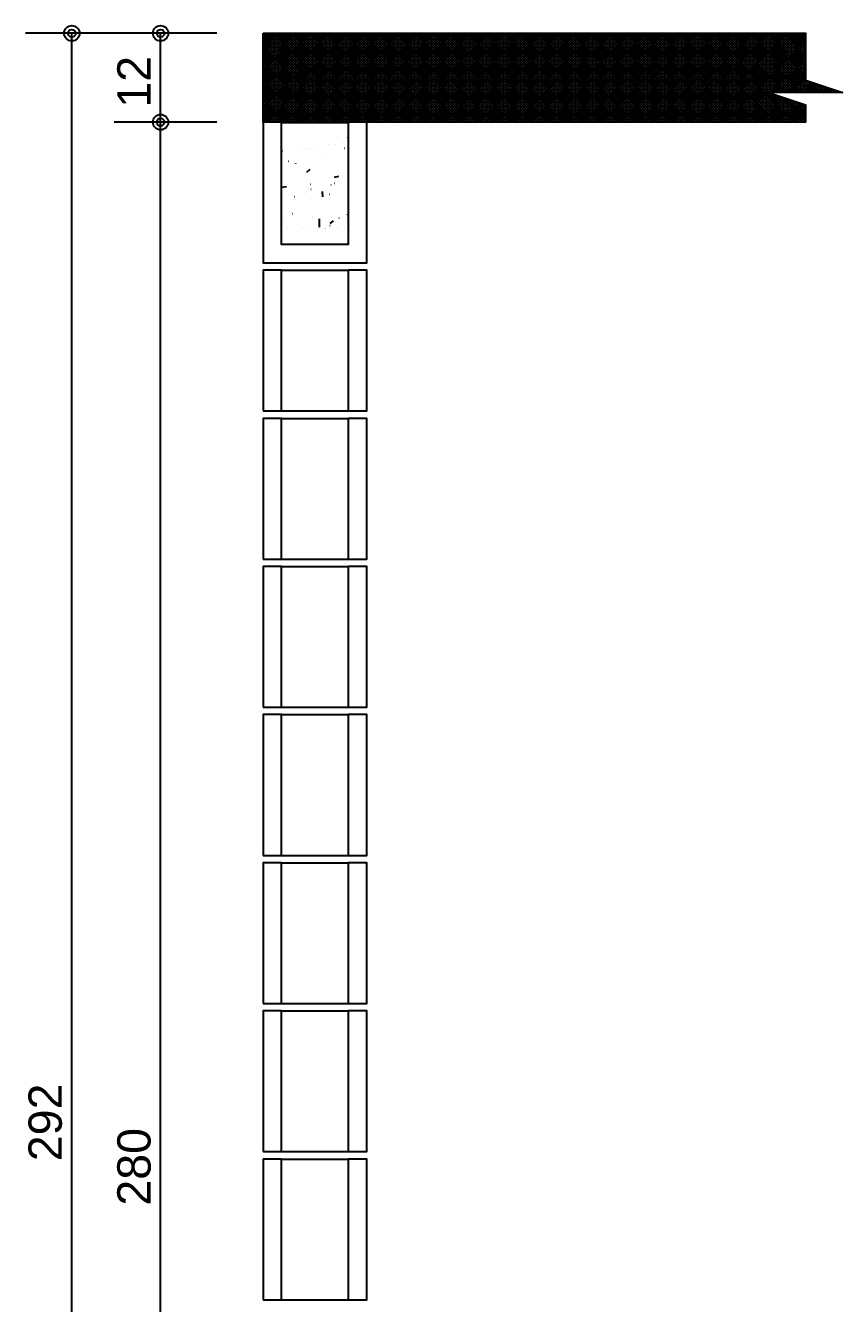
# Model space of a CAD drawing. Extents: x 0 to 119, y 0 to 84.
# Drawn here: x 19.22 to 23.64, y 25.62 to 32.52 of the extents above; entities that cross this region are included whole.
import ezdxf

# ---------------------------------------------------------------- set-up
doc = ezdxf.new("R2010")
doc.units = 0
doc.header["$MEASUREMENT"] = 0
for name, color, linetype in [('10', 252, 'CONTINUOUS'), ('29', 9, 'CONTINUOUS'), ('32', 250, 'CONTINUOUS'), ('6', 178, 'CONTINUOUS')]:
    doc.layers.add(name, color=color, linetype=linetype)
doc.styles.add('TQS_ARIAL', font='arial.ttf')

msp = doc.modelspace()

# ---------------------------------------------------------------- linework, layer by layer
at = {"layer": '10', "color": 252, "linetype": 'Continuous'}
for p, q in [((20.604838, 32.000229), (20.964838, 32.000229)), ((20.604838, 32.000229), (20.964838, 32.000229)), ((20.604838, 31.999151), (20.964838, 31.999151)), ((20.604838, 31.999151), (20.964838, 31.999151)), ((20.604838, 31.999151), (20.964838, 31.999151)), ((20.604838, 31.999151), (20.964838, 31.999151)), ((20.604838, 31.200229), (20.964838, 31.200229)), ((20.604838, 30.440229), (20.964838, 30.440229)), ((20.604838, 30.400229), (20.964838, 30.400229)), ((20.604838, 29.640229), (20.964838, 29.640229)), ((20.604838, 29.600229), (20.964838, 29.600229)), ((20.604838, 28.840229), (20.964838, 28.840229)), ((20.604838, 28.800229), (20.964838, 28.800229)), ((20.604838, 28.040229), (20.964838, 28.040229)), ((20.604838, 28.000229), (20.964838, 28.000229)), ((20.604838, 27.240229), (20.964838, 27.240229)), ((20.604838, 27.200229), (20.964838, 27.200229)), ((20.604838, 26.440229), (20.964838, 26.440229)), ((20.604838, 26.400229), (20.964838, 26.400229)), ((20.604838, 25.640229), (20.964838, 25.640229))]:
    msp.add_line(p, q, dxfattribs=at)
for points in [[(20.604838, 32.000229), (20.504838, 32.000229), (20.504838, 31.240229), (21.064838, 31.240229), (21.064838, 32.000229), (20.964838, 32.000229), (20.964838, 31.340229), (20.604838, 31.340229), (20.604838, 32.000229)], [(20.504838, 30.440229), (20.604838, 30.440229), (20.604838, 31.200229), (20.504838, 31.200229), (20.504838, 30.440229)], [(20.964838, 30.440229), (21.064838, 30.440229), (21.064838, 31.200229), (20.964838, 31.200229), (20.964838, 30.440229)], [(20.504838, 29.640229), (20.604838, 29.640229), (20.604838, 30.400229), (20.504838, 30.400229), (20.504838, 29.640229)], [(20.964838, 29.640229), (21.064838, 29.640229), (21.064838, 30.400229), (20.964838, 30.400229), (20.964838, 29.640229)], [(20.504838, 28.840229), (20.604838, 28.840229), (20.604838, 29.600229), (20.504838, 29.600229), (20.504838, 28.840229)], [(20.964838, 28.840229), (21.064838, 28.840229), (21.064838, 29.600229), (20.964838, 29.600229), (20.964838, 28.840229)], [(20.504838, 28.040229), (20.604838, 28.040229), (20.604838, 28.800229), (20.504838, 28.800229), (20.504838, 28.040229)], [(20.964838, 28.040229), (21.064838, 28.040229), (21.064838, 28.800229), (20.964838, 28.800229), (20.964838, 28.040229)], [(20.504838, 27.240229), (20.604838, 27.240229), (20.604838, 28.000229), (20.504838, 28.000229), (20.504838, 27.240229)], [(20.964838, 27.240229), (21.064838, 27.240229), (21.064838, 28.000229), (20.964838, 28.000229), (20.964838, 27.240229)], [(20.504838, 26.440229), (20.604838, 26.440229), (20.604838, 27.200229), (20.504838, 27.200229), (20.504838, 26.440229)], [(20.964838, 26.440229), (21.064838, 26.440229), (21.064838, 27.200229), (20.964838, 27.200229), (20.964838, 26.440229)], [(20.504838, 25.640229), (20.604838, 25.640229), (20.604838, 26.400229), (20.504838, 26.400229), (20.504838, 25.640229)], [(20.964838, 25.640229), (21.064838, 25.640229), (21.064838, 26.400229), (20.964838, 26.400229), (20.964838, 25.640229)]]:
    msp.add_lwpolyline(points, dxfattribs=at)
at = {"layer": '29', "color": 9, "linetype": 'Continuous'}
for p, q in [((20.504838, 32.002394), (20.982673, 32.480229)), ((20.504838, 32.016536), (20.968531, 32.480229)), ((20.504838, 32.030678), (20.954388, 32.480229)), ((20.504838, 32.044821), (20.940246, 32.480229)), ((20.504838, 32.058963), (20.926104, 32.480229)), ((20.504838, 32.073105), (20.911962, 32.480229)), ((20.504838, 32.087247), (20.89782, 32.480229)), ((20.504838, 32.101389), (20.883678, 32.480229)), ((20.504838, 32.115531), (20.869536, 32.480229)), ((20.504838, 32.129673), (20.855393, 32.480229)), ((20.504838, 32.143816), (20.841251, 32.480229)), ((20.504838, 32.157958), (20.827109, 32.480229)), ((20.504838, 32.1721), (20.812967, 32.480229)), ((20.504838, 32.186242), (20.798825, 32.480229)), ((20.504838, 32.200384), (20.784683, 32.480229)), ((20.504838, 32.214526), (20.770541, 32.480229)), ((20.504838, 32.228668), (20.756399, 32.480229)), ((20.504838, 32.242811), (20.742256, 32.480229)), ((20.504838, 32.256953), (20.728114, 32.480229)), ((20.504838, 32.271095), (20.713972, 32.480229)), ((20.504838, 32.285237), (20.69983, 32.480229)), ((20.504838, 32.299379), (20.685688, 32.480229)), ((20.504838, 32.313521), (20.671546, 32.480229)), ((20.504838, 32.327663), (20.657404, 32.480229)), ((20.504838, 32.341805), (20.643261, 32.480229)), ((20.504838, 32.355948), (20.629119, 32.480229)), ((20.504838, 32.37009), (20.614977, 32.480229)), ((20.504838, 32.384232), (20.600835, 32.480229)), ((20.504838, 32.398374), (20.586693, 32.480229)), ((20.504838, 32.412516), (20.572551, 32.480229)), ((20.504838, 32.426658), (20.558409, 32.480229)), ((20.504838, 32.4408), (20.544266, 32.480229)), ((20.504838, 32.454943), (20.530124, 32.480229)), ((20.504838, 32.469085), (20.515982, 32.480229)), ((20.504838, 32.471602), (20.976211, 32.000229)), ((20.504838, 32.45746), (20.962069, 32.000229)), ((20.504838, 32.443318), (20.947927, 32.000229)), ((20.510353, 32.480229), (20.990353, 32.000229)), ((20.516815, 32.000229), (20.996815, 32.480229)), ((20.524495, 32.480229), (21.004495, 32.000229)), ((20.530957, 32.000229), (21.010957, 32.480229)), ((20.538638, 32.480229), (21.018638, 32.000229)), ((20.545099, 32.000229), (21.025099, 32.480229)), ((20.55278, 32.480229), (21.03278, 32.000229)), ((20.559241, 32.000229), (21.039241, 32.480229)), ((20.566922, 32.480229), (21.046922, 32.000229)), ((20.573383, 32.000229), (21.053383, 32.480229)), ((20.581064, 32.480229), (21.061064, 32.000229)), ((20.587526, 32.000229), (21.067526, 32.480229)), ((20.595206, 32.480229), (21.075206, 32.000229)), ((20.601668, 32.000229), (21.081668, 32.480229)), ((20.609348, 32.480229), (21.089348, 32.000229)), ((20.61581, 32.000229), (21.09581, 32.480229)), ((20.62349, 32.480229), (21.10349, 32.000229)), ((20.629952, 32.000229), (21.109952, 32.480229)), ((20.637632, 32.480229), (21.117632, 32.000229)), ((20.644094, 32.000229), (21.124094, 32.480229)), ((20.651775, 32.480229), (21.131775, 32.000229)), ((20.658236, 32.000229), (21.138236, 32.480229)), ((20.665917, 32.480229), (21.145917, 32.000229)), ((20.672378, 32.000229), (21.152378, 32.480229)), ((20.680059, 32.480229), (21.160059, 32.000229)), ((20.68652, 32.000229), (21.16652, 32.480229)), ((20.694201, 32.480229), (21.174201, 32.000229)), ((20.700663, 32.000229), (21.180663, 32.480229)), ((20.708343, 32.480229), (21.188343, 32.000229)), ((20.714805, 32.000229), (21.194805, 32.480229)), ((20.722485, 32.480229), (21.202485, 32.000229)), ((20.728947, 32.000229), (21.208947, 32.480229)), ((20.736627, 32.480229), (21.216627, 32.000229)), ((20.743089, 32.000229), (21.223089, 32.480229)), ((20.75077, 32.480229), (21.23077, 32.000229)), ((20.757231, 32.000229), (21.237231, 32.480229)), ((20.764912, 32.480229), (21.244912, 32.000229)), ((20.771373, 32.000229), (21.251373, 32.480229)), ((20.779054, 32.480229), (21.259054, 32.000229)), ((20.785515, 32.000229), (21.265515, 32.480229)), ((20.793196, 32.480229), (21.273196, 32.000229)), ((20.799658, 32.000229), (21.279658, 32.480229)), ((20.807338, 32.480229), (21.287338, 32.000229)), ((20.8138, 32.000229), (21.2938, 32.480229)), ((20.82148, 32.480229), (21.30148, 32.000229)), ((20.827942, 32.000229), (21.307942, 32.480229)), ((20.835622, 32.480229), (21.315622, 32.000229)), ((20.842084, 32.000229), (21.322084, 32.480229)), ((20.849764, 32.480229), (21.329764, 32.000229)), ((20.856226, 32.000229), (21.336226, 32.480229)), ((20.863907, 32.480229), (21.343907, 32.000229)), ((20.870368, 32.000229), (21.350368, 32.480229)), ((20.878049, 32.480229), (21.358049, 32.000229)), ((20.88451, 32.000229), (21.36451, 32.480229)), ((20.892191, 32.480229), (21.372191, 32.000229)), ((20.898652, 32.000229), (21.378652, 32.480229)), ((20.906333, 32.480229), (21.386333, 32.000229)), ((20.912795, 32.000229), (21.392795, 32.480229)), ((20.920475, 32.480229), (21.400475, 32.000229)), ((20.926937, 32.000229), (21.406937, 32.480229)), ((20.934617, 32.480229), (21.414617, 32.000229)), ((20.941079, 32.000229), (21.421079, 32.480229)), ((20.948759, 32.480229), (21.428759, 32.000229)), ((20.955221, 32.000229), (21.435221, 32.480229)), ((20.962902, 32.480229), (21.442902, 32.000229)), ((20.969363, 32.000229), (21.449363, 32.480229)), ((20.977044, 32.480229), (21.457044, 32.000229)), ((20.983505, 32.000229), (21.463505, 32.480229)), ((20.991186, 32.480229), (21.471186, 32.000229)), ((20.997647, 32.000229), (21.477647, 32.480229)), ((21.005328, 32.480229), (21.485328, 32.000229)), ((21.01179, 32.000229), (21.49179, 32.480229)), ((21.01947, 32.480229), (21.49947, 32.000229)), ((21.025932, 32.000229), (21.505932, 32.480229)), ((21.033612, 32.480229), (21.513612, 32.000229)), ((21.040074, 32.000229), (21.520074, 32.480229)), ((21.047754, 32.480229), (21.527754, 32.000229)), ((21.054216, 32.000229), (21.534216, 32.480229)), ((21.061897, 32.480229), (21.541897, 32.000229)), ((21.068358, 32.000229), (21.548358, 32.480229)), ((21.076039, 32.480229), (21.556039, 32.000229)), ((21.0825, 32.000229), (21.5625, 32.480229)), ((21.090181, 32.480229), (21.570181, 32.000229)), ((21.096642, 32.000229), (21.576642, 32.480229)), ((21.104323, 32.480229), (21.584323, 32.000229)), ((21.110785, 32.000229), (21.590785, 32.480229)), ((21.118465, 32.480229), (21.598465, 32.000229)), ((21.124927, 32.000229), (21.604927, 32.480229)), ((21.132607, 32.480229), (21.612607, 32.000229)), ((21.139069, 32.000229), (21.619069, 32.480229)), ((21.146749, 32.480229), (21.626749, 32.000229)), ((21.153211, 32.000229), (21.633211, 32.480229)), ((21.160891, 32.480229), (21.640891, 32.000229)), ((21.167353, 32.000229), (21.647353, 32.480229)), ((21.175034, 32.480229), (21.655034, 32.000229)), ((21.181495, 32.000229), (21.661495, 32.480229)), ((21.189176, 32.480229), (21.669176, 32.000229)), ((21.195637, 32.000229), (21.675637, 32.480229)), ((21.203318, 32.480229), (21.683318, 32.000229)), ((21.209779, 32.000229), (21.689779, 32.480229)), ((21.21746, 32.480229), (21.69746, 32.000229)), ((21.223922, 32.000229), (21.703922, 32.480229)), ((21.231602, 32.480229), (21.711602, 32.000229)), ((21.238064, 32.000229), (21.718064, 32.480229)), ((21.245744, 32.480229), (21.725744, 32.000229)), ((21.252206, 32.000229), (21.732206, 32.480229)), ((21.259886, 32.480229), (21.739886, 32.000229)), ((21.266348, 32.000229), (21.746348, 32.480229)), ((21.274029, 32.480229), (21.754029, 32.000229)), ((21.28049, 32.000229), (21.76049, 32.480229)), ((21.288171, 32.480229), (21.768171, 32.000229)), ((21.294632, 32.000229), (21.774632, 32.480229)), ((21.302313, 32.480229), (21.782313, 32.000229)), ((21.308774, 32.000229), (21.788774, 32.480229)), ((21.316455, 32.480229), (21.796455, 32.000229)), ((21.322917, 32.000229), (21.802917, 32.480229)), ((21.330597, 32.480229), (21.810597, 32.000229)), ((21.337059, 32.000229), (21.817059, 32.480229)), ((21.344739, 32.480229), (21.824739, 32.000229)), ((21.351201, 32.000229), (21.831201, 32.480229)), ((21.358881, 32.480229), (21.838881, 32.000229)), ((21.365343, 32.000229), (21.845343, 32.480229)), ((21.373024, 32.480229), (21.853024, 32.000229)), ((21.379485, 32.000229), (21.859485, 32.480229)), ((21.387166, 32.480229), (21.867166, 32.000229)), ((21.393627, 32.000229), (21.873627, 32.480229)), ((21.401308, 32.480229), (21.881308, 32.000229)), ((21.407769, 32.000229), (21.887769, 32.480229)), ((21.41545, 32.480229), (21.89545, 32.000229)), ((21.421912, 32.000229), (21.901912, 32.480229)), ((21.429592, 32.480229), (21.909592, 32.000229)), ((21.436054, 32.000229), (21.916054, 32.480229)), ((21.443734, 32.480229), (21.923734, 32.000229)), ((21.450196, 32.000229), (21.930196, 32.480229)), ((21.457876, 32.480229), (21.937876, 32.000229)), ((21.464338, 32.000229), (21.944338, 32.480229)), ((21.472018, 32.480229), (21.952018, 32.000229)), ((21.47848, 32.000229), (21.95848, 32.480229)), ((21.486161, 32.480229), (21.966161, 32.000229)), ((21.492622, 32.000229), (21.972622, 32.480229)), ((21.500303, 32.480229), (21.980303, 32.000229)), ((21.506764, 32.000229), (21.986764, 32.480229)), ((21.514445, 32.480229), (21.994445, 32.000229)), ((21.520906, 32.000229), (22.000906, 32.480229)), ((21.528587, 32.480229), (22.008587, 32.000229)), ((21.535049, 32.000229), (22.015049, 32.480229)), ((21.542729, 32.480229), (22.022729, 32.000229)), ((21.549191, 32.000229), (22.029191, 32.480229)), ((21.556871, 32.480229), (22.036871, 32.000229)), ((21.563333, 32.000229), (22.043333, 32.480229)), ((21.571013, 32.480229), (22.051013, 32.000229)), ((21.577475, 32.000229), (22.057475, 32.480229)), ((21.585156, 32.480229), (22.065156, 32.000229)), ((21.591617, 32.000229), (22.071617, 32.480229)), ((21.599298, 32.480229), (22.079298, 32.000229)), ((21.605759, 32.000229), (22.085759, 32.480229)), ((21.61344, 32.480229), (22.09344, 32.000229)), ((21.619901, 32.000229), (22.099901, 32.480229)), ((21.627582, 32.480229), (22.107582, 32.000229)), ((21.634044, 32.000229), (22.114044, 32.480229)), ((21.641724, 32.480229), (22.121724, 32.000229)), ((21.648186, 32.000229), (22.128186, 32.480229)), ((21.655866, 32.480229), (22.135866, 32.000229)), ((21.662328, 32.000229), (22.142328, 32.480229)), ((21.670008, 32.480229), (22.150008, 32.000229)), ((21.67647, 32.000229), (22.15647, 32.480229)), ((21.68415, 32.480229), (22.16415, 32.000229)), ((21.690612, 32.000229), (22.170612, 32.480229)), ((21.698293, 32.480229), (22.178293, 32.000229)), ((21.704754, 32.000229), (22.184754, 32.480229)), ((21.712435, 32.480229), (22.192435, 32.000229)), ((21.718896, 32.000229), (22.198896, 32.480229)), ((21.726577, 32.480229), (22.206577, 32.000229)), ((21.733038, 32.000229), (22.213038, 32.480229)), ((21.740719, 32.480229), (22.220719, 32.000229)), ((21.747181, 32.000229), (22.227181, 32.480229)), ((21.754861, 32.480229), (22.234861, 32.000229)), ((21.761323, 32.000229), (22.241323, 32.480229)), ((21.769003, 32.480229), (22.249003, 32.000229)), ((21.775465, 32.000229), (22.255465, 32.480229)), ((21.783145, 32.480229), (22.263145, 32.000229)), ((21.789607, 32.000229), (22.269607, 32.480229)), ((21.797288, 32.480229), (22.277288, 32.000229)), ((21.803749, 32.000229), (22.283749, 32.480229)), ((21.81143, 32.480229), (22.29143, 32.000229)), ((21.817891, 32.000229), (22.297891, 32.480229)), ((21.825572, 32.480229), (22.305572, 32.000229)), ((21.832033, 32.000229), (22.312033, 32.480229)), ((21.839714, 32.480229), (22.319714, 32.000229)), ((21.846176, 32.000229), (22.326176, 32.480229)), ((21.853856, 32.480229), (22.333856, 32.000229)), ((21.860318, 32.000229), (22.340318, 32.480229)), ((21.867998, 32.480229), (22.347998, 32.000229)), ((21.87446, 32.000229), (22.35446, 32.480229)), ((21.88214, 32.480229), (22.36214, 32.000229)), ((21.888602, 32.000229), (22.368602, 32.480229)), ((21.896283, 32.480229), (22.376283, 32.000229)), ((21.902744, 32.000229), (22.382744, 32.480229)), ((21.910425, 32.480229), (22.390425, 32.000229)), ((21.916886, 32.000229), (22.396886, 32.480229)), ((21.924567, 32.480229), (22.404567, 32.000229)), ((21.931028, 32.000229), (22.411028, 32.480229)), ((21.938709, 32.480229), (22.418709, 32.000229)), ((21.945171, 32.000229), (22.425171, 32.480229)), ((21.952851, 32.480229), (22.432851, 32.000229)), ((21.959313, 32.000229), (22.439313, 32.480229)), ((21.966993, 32.480229), (22.446993, 32.000229)), ((21.973455, 32.000229), (22.453455, 32.480229)), ((21.981135, 32.480229), (22.461135, 32.000229)), ((21.987597, 32.000229), (22.467597, 32.480229)), ((21.995277, 32.480229), (22.475277, 32.000229)), ((22.001739, 32.000229), (22.481739, 32.480229)), ((22.00942, 32.480229), (22.48942, 32.000229)), ((22.015881, 32.000229), (22.495881, 32.480229)), ((22.023562, 32.480229), (22.503562, 32.000229)), ((22.030023, 32.000229), (22.510023, 32.480229)), ((22.037704, 32.480229), (22.517704, 32.000229)), ((22.044165, 32.000229), (22.524165, 32.480229)), ((22.051846, 32.480229), (22.531846, 32.000229)), ((22.058308, 32.000229), (22.538308, 32.480229)), ((22.065988, 32.480229), (22.545988, 32.000229)), ((22.07245, 32.000229), (22.55245, 32.480229)), ((22.08013, 32.480229), (22.56013, 32.000229)), ((22.086592, 32.000229), (22.566592, 32.480229)), ((22.094272, 32.480229), (22.574272, 32.000229)), ((22.100734, 32.000229), (22.580734, 32.480229)), ((22.108415, 32.480229), (22.588415, 32.000229)), ((22.114876, 32.000229), (22.594876, 32.480229)), ((22.122557, 32.480229), (22.602557, 32.000229)), ((22.129018, 32.000229), (22.609018, 32.480229)), ((22.136699, 32.480229), (22.616699, 32.000229)), ((22.14316, 32.000229), (22.62316, 32.480229)), ((22.150841, 32.480229), (22.630841, 32.000229)), ((22.157303, 32.000229), (22.637303, 32.480229)), ((22.164983, 32.480229), (22.644983, 32.000229)), ((22.171445, 32.000229), (22.651445, 32.480229)), ((22.179125, 32.480229), (22.659125, 32.000229)), ((22.185587, 32.000229), (22.665587, 32.480229)), ((22.193267, 32.480229), (22.673267, 32.000229)), ((22.199729, 32.000229), (22.679729, 32.480229)), ((22.20741, 32.480229), (22.68741, 32.000229)), ((22.213871, 32.000229), (22.693871, 32.480229)), ((22.221552, 32.480229), (22.701552, 32.000229)), ((22.228013, 32.000229), (22.708013, 32.480229)), ((22.235694, 32.480229), (22.715694, 32.000229)), ((22.242155, 32.000229), (22.722155, 32.480229)), ((22.249836, 32.480229), (22.729836, 32.000229)), ((22.256298, 32.000229), (22.736298, 32.480229)), ((22.263978, 32.480229), (22.743978, 32.000229)), ((22.27044, 32.000229), (22.75044, 32.480229)), ((22.27812, 32.480229), (22.75812, 32.000229)), ((22.284582, 32.000229), (22.764582, 32.480229)), ((22.292262, 32.480229), (22.772262, 32.000229)), ((22.298724, 32.000229), (22.778724, 32.480229)), ((22.306404, 32.480229), (22.786404, 32.000229)), ((22.312866, 32.000229), (22.792866, 32.480229)), ((22.320547, 32.480229), (22.800547, 32.000229)), ((22.327008, 32.000229), (22.807008, 32.480229)), ((22.334689, 32.480229), (22.814689, 32.000229)), ((22.34115, 32.000229), (22.82115, 32.480229)), ((22.348831, 32.480229), (22.828831, 32.000229)), ((22.355292, 32.000229), (22.835292, 32.480229)), ((22.362973, 32.480229), (22.842973, 32.000229)), ((22.369435, 32.000229), (22.849435, 32.480229)), ((22.377115, 32.480229), (22.857115, 32.000229)), ((22.383577, 32.000229), (22.863577, 32.480229)), ((22.391257, 32.480229), (22.871257, 32.000229)), ((22.397719, 32.000229), (22.877719, 32.480229)), ((22.405399, 32.480229), (22.885399, 32.000229)), ((22.411861, 32.000229), (22.891861, 32.480229)), ((22.419542, 32.480229), (22.899542, 32.000229)), ((22.426003, 32.000229), (22.906003, 32.480229)), ((22.433684, 32.480229), (22.913684, 32.000229)), ((22.440145, 32.000229), (22.920145, 32.480229)), ((22.447826, 32.480229), (22.927826, 32.000229)), ((22.454287, 32.000229), (22.934287, 32.480229)), ((22.461968, 32.480229), (22.941968, 32.000229)), ((22.46843, 32.000229), (22.94843, 32.480229)), ((22.47611, 32.480229), (22.95611, 32.000229)), ((22.482572, 32.000229), (22.962572, 32.480229)), ((22.490252, 32.480229), (22.970252, 32.000229)), ((22.496714, 32.000229), (22.976714, 32.480229)), ((22.504394, 32.480229), (22.984394, 32.000229)), ((22.510856, 32.000229), (22.990856, 32.480229)), ((22.518536, 32.480229), (22.998536, 32.000229)), ((22.524998, 32.000229), (23.004998, 32.480229)), ((22.532679, 32.480229), (23.012679, 32.000229)), ((22.53914, 32.000229), (23.01914, 32.480229)), ((22.546821, 32.480229), (23.026821, 32.000229)), ((22.553282, 32.000229), (23.033282, 32.480229)), ((22.560963, 32.480229), (23.040963, 32.000229)), ((22.567424, 32.000229), (23.047424, 32.480229)), ((22.575105, 32.480229), (23.055105, 32.000229)), ((22.581567, 32.000229), (23.061567, 32.480229)), ((22.589247, 32.480229), (23.069247, 32.000229)), ((22.595709, 32.000229), (23.075709, 32.480229)), ((22.603389, 32.480229), (23.083389, 32.000229)), ((22.609851, 32.000229), (23.089851, 32.480229)), ((22.617531, 32.480229), (23.097531, 32.000229)), ((22.623993, 32.000229), (23.103993, 32.480229)), ((22.631674, 32.480229), (23.111674, 32.000229)), ((22.638135, 32.000229), (23.118135, 32.480229)), ((22.645816, 32.480229), (23.125816, 32.000229)), ((22.652277, 32.000229), (23.132277, 32.480229)), ((22.659958, 32.480229), (23.139958, 32.000229)), ((22.666419, 32.000229), (23.146419, 32.480229)), ((22.6741, 32.480229), (23.1541, 32.000229)), ((22.680562, 32.000229), (23.160562, 32.480229)), ((22.688242, 32.480229), (23.168242, 32.000229)), ((22.694704, 32.000229), (23.174704, 32.480229)), ((22.702384, 32.480229), (23.182384, 32.000229)), ((22.708846, 32.000229), (23.188846, 32.480229)), ((22.716526, 32.480229), (23.196526, 32.000229)), ((22.722988, 32.000229), (23.202988, 32.480229)), ((22.730669, 32.480229), (23.210669, 32.000229)), ((22.73713, 32.000229), (23.21713, 32.480229)), ((22.744811, 32.480229), (23.224811, 32.000229)), ((22.751272, 32.000229), (23.231272, 32.480229)), ((22.758953, 32.480229), (23.238953, 32.000229)), ((22.765414, 32.000229), (23.245414, 32.480229)), ((22.773095, 32.480229), (23.253095, 32.000229)), ((22.779557, 32.000229), (23.259557, 32.480229)), ((22.787237, 32.480229), (23.267237, 32.000229)), ((22.793699, 32.000229), (23.273699, 32.480229)), ((22.801379, 32.480229), (23.281379, 32.000229)), ((22.807841, 32.000229), (23.287841, 32.480229)), ((22.815521, 32.480229), (23.295521, 32.000229)), ((22.821983, 32.000229), (23.301983, 32.480229)), ((22.829663, 32.480229), (23.309663, 32.000229)), ((22.836125, 32.000229), (23.316125, 32.480229)), ((22.843806, 32.480229), (23.323806, 32.000229)), ((22.850267, 32.000229), (23.330267, 32.480229)), ((22.857948, 32.480229), (23.337948, 32.000229)), ((22.864409, 32.000229), (23.344409, 32.480229)), ((22.87209, 32.480229), (23.35209, 32.000229)), ((22.878551, 32.000229), (23.358551, 32.480229)), ((22.886232, 32.480229), (23.366232, 32.000229)), ((22.892694, 32.000229), (23.372694, 32.480229)), ((22.900374, 32.480229), (23.380374, 32.000229)), ((22.906836, 32.000229), (23.386836, 32.480229)), ((22.914516, 32.480229), (23.394516, 32.000229)), ((22.920978, 32.000229), (23.400978, 32.480229)), ((22.928658, 32.480229), (23.248658, 32.160229)), ((22.93512, 32.000229), (23.41512, 32.480229)), ((22.942801, 32.480229), (23.262801, 32.160229)), ((22.949262, 32.000229), (23.429262, 32.480229)), ((22.956943, 32.480229), (23.276943, 32.160229)), ((22.963404, 32.000229), (23.435173, 32.471998)), ((22.971085, 32.480229), (23.291085, 32.160229)), ((22.977546, 32.000229), (23.435173, 32.457856)), ((22.985227, 32.480229), (23.305227, 32.160229)), ((22.991689, 32.000229), (23.435173, 32.443714)), ((22.999369, 32.480229), (23.319369, 32.160229)), ((23.013511, 32.480229), (23.333511, 32.160229)), ((23.027653, 32.480229), (23.347653, 32.160229)), ((23.041796, 32.480229), (23.361796, 32.160229)), ((23.055938, 32.480229), (23.375938, 32.160229)), ((23.07008, 32.480229), (23.39008, 32.160229)), ((23.084222, 32.480229), (23.404222, 32.160229)), ((23.098364, 32.480229), (23.418364, 32.160229)), ((23.112506, 32.480229), (23.432506, 32.160229)), ((23.126648, 32.480229), (23.446648, 32.160229)), ((23.14079, 32.480229), (23.46079, 32.160229)), ((23.154933, 32.480229), (23.474933, 32.160229)), ((23.169075, 32.480229), (23.489075, 32.160229)), ((23.183217, 32.480229), (23.435173, 32.228272)), ((23.197359, 32.480229), (23.435173, 32.242414)), ((23.211501, 32.480229), (23.435173, 32.256557)), ((23.225643, 32.480229), (23.435173, 32.270699)), ((23.239785, 32.480229), (23.435173, 32.284841)), ((23.253928, 32.480229), (23.435173, 32.298983)), ((23.26807, 32.480229), (23.435173, 32.313125)), ((23.282212, 32.480229), (23.435173, 32.327267)), ((23.296354, 32.480229), (23.435173, 32.341409)), ((23.310496, 32.480229), (23.435173, 32.355552)), ((23.324638, 32.480229), (23.435173, 32.369694)), ((23.33878, 32.480229), (23.435173, 32.383836)), ((23.352922, 32.480229), (23.435173, 32.397978)), ((23.367065, 32.480229), (23.435173, 32.41212)), ((23.381207, 32.480229), (23.435173, 32.426262)), ((23.395349, 32.480229), (23.435173, 32.440404)), ((23.409491, 32.480229), (23.435173, 32.454547)), ((23.423633, 32.480229), (23.435173, 32.468689)), ((20.504838, 32.429176), (20.933785, 32.000229)), ((20.504838, 32.415034), (20.919643, 32.000229)), ((20.504838, 32.400891), (20.9055, 32.000229)), ((20.504838, 32.386749), (20.891358, 32.000229)), ((20.504838, 32.372607), (20.877216, 32.000229)), ((23.005831, 32.000229), (23.435173, 32.429572)), ((23.019973, 32.000229), (23.435173, 32.41543)), ((23.034115, 32.000229), (23.435173, 32.401287)), ((23.048257, 32.000229), (23.435173, 32.387145)), ((23.062399, 32.000229), (23.435173, 32.373003)), ((20.504838, 32.358465), (20.863074, 32.000229)), ((20.504838, 32.344323), (20.848932, 32.000229)), ((20.504838, 32.330181), (20.83479, 32.000229)), ((20.504838, 32.316039), (20.820648, 32.000229)), ((20.504838, 32.301896), (20.806505, 32.000229)), ((23.236541, 32.160229), (23.435173, 32.358861)), ((23.250684, 32.160229), (23.435173, 32.344719)), ((23.264826, 32.160229), (23.435173, 32.330577)), ((23.278968, 32.160229), (23.435173, 32.316435)), ((23.29311, 32.160229), (23.435173, 32.302292)), ((20.504838, 32.287754), (20.792363, 32.000229)), ((20.504838, 32.273612), (20.778221, 32.000229)), ((20.504838, 32.25947), (20.764079, 32.000229)), ((20.504838, 32.245328), (20.749937, 32.000229)), ((20.504838, 32.231186), (20.735795, 32.000229)), ((23.307252, 32.160229), (23.435173, 32.28815)), ((23.321394, 32.160229), (23.435173, 32.274008)), ((23.335536, 32.160229), (23.435173, 32.259866)), ((23.349678, 32.160229), (23.435173, 32.245724)), ((23.363821, 32.160229), (23.435173, 32.231582)), ((20.504838, 32.217044), (20.721653, 32.000229)), ((20.504838, 32.202902), (20.707511, 32.000229)), ((20.504838, 32.188759), (20.693368, 32.000229)), ((20.504838, 32.174617), (20.679226, 32.000229)), ((23.377963, 32.160229), (23.442265, 32.224531)), ((23.392105, 32.160229), (23.452872, 32.220996)), ((23.406247, 32.160229), (23.463478, 32.21746)), ((23.420389, 32.160229), (23.474085, 32.213925)), ((23.434531, 32.160229), (23.484692, 32.210389)), ((23.437239, 32.226207), (23.503217, 32.160229)), ((23.448673, 32.160229), (23.495298, 32.206854)), ((23.458452, 32.219136), (23.517359, 32.160229)), ((23.462816, 32.160229), (23.505905, 32.203318)), ((23.476958, 32.160229), (23.516512, 32.199783)), ((23.479665, 32.212065), (23.531501, 32.160229)), ((23.4911, 32.160229), (23.527118, 32.196247)), ((23.500878, 32.204994), (23.545643, 32.160229)), ((23.505242, 32.160229), (23.537725, 32.192712)), ((23.519384, 32.160229), (23.548331, 32.189176)), ((23.522092, 32.197923), (23.559785, 32.160229)), ((23.533526, 32.160229), (23.558938, 32.185641)), ((23.543305, 32.190852), (23.573928, 32.160229)), ((23.547668, 32.160229), (23.569545, 32.182105)), ((23.56181, 32.160229), (23.580151, 32.17857)), ((23.564518, 32.183781), (23.58807, 32.160229)), ((23.575953, 32.160229), (23.590758, 32.175034)), ((23.585731, 32.17671), (23.602212, 32.160229)), ((23.590095, 32.160229), (23.601364, 32.171499)), ((23.604237, 32.160229), (23.611971, 32.167963)), ((23.606944, 32.169639), (23.616354, 32.160229)), ((23.618379, 32.160229), (23.622578, 32.164428)), ((23.628157, 32.162568), (23.630496, 32.160229)), ((20.504838, 32.160475), (20.665084, 32.000229)), ((20.504838, 32.146333), (20.650942, 32.000229)), ((20.504838, 32.132191), (20.6368, 32.000229)), ((20.504838, 32.118049), (20.622658, 32.000229)), ((20.504838, 32.103907), (20.608516, 32.000229)), ((23.076541, 32.000229), (23.236199, 32.159887)), ((23.090684, 32.000229), (23.246806, 32.156351)), ((23.104826, 32.000229), (23.257413, 32.152816)), ((23.118968, 32.000229), (23.268019, 32.14928)), ((23.13311, 32.000229), (23.278626, 32.145745)), ((23.147252, 32.000229), (23.289232, 32.142209)), ((23.161394, 32.000229), (23.299839, 32.138674)), ((23.175536, 32.000229), (23.310446, 32.135138)), ((23.189678, 32.000229), (23.321052, 32.131603)), ((23.203821, 32.000229), (23.331659, 32.128067)), ((23.217963, 32.000229), (23.342265, 32.124532)), ((23.232105, 32.000229), (23.352872, 32.120996)), ((23.246247, 32.000229), (23.363479, 32.117461)), ((23.255401, 32.153486), (23.408658, 32.000229)), ((23.260389, 32.000229), (23.374085, 32.113925)), ((23.274531, 32.000229), (23.384692, 32.110389)), ((23.276614, 32.146415), (23.422801, 32.000229)), ((23.288673, 32.000229), (23.395298, 32.106854)), ((23.297827, 32.139344), (23.435173, 32.001998)), ((23.302816, 32.000229), (23.405905, 32.103318)), ((23.316958, 32.000229), (23.416512, 32.099783)), ((23.319041, 32.132273), (23.435173, 32.01614)), ((23.3311, 32.000229), (23.427118, 32.096247)), ((23.340254, 32.125202), (23.435173, 32.030282)), ((23.361467, 32.118131), (23.435173, 32.044425)), ((23.38268, 32.11106), (23.435173, 32.058567)), ((23.403893, 32.103989), (23.435173, 32.072709)), ((23.425107, 32.096918), (23.435173, 32.086851)), ((23.632521, 32.160229), (23.633184, 32.160892)), ((20.504838, 32.089764), (20.594373, 32.000229)), ((20.504838, 32.075622), (20.580231, 32.000229)), ((20.504838, 32.06148), (20.566089, 32.000229)), ((20.504838, 32.047338), (20.551947, 32.000229)), ((20.504838, 32.033196), (20.537805, 32.000229)), ((23.345242, 32.000229), (23.435173, 32.09016)), ((23.359384, 32.000229), (23.435173, 32.076018)), ((23.373526, 32.000229), (23.435173, 32.061876)), ((23.387668, 32.000229), (23.435173, 32.047734)), ((23.40181, 32.000229), (23.435173, 32.033592)), ((20.504838, 32.019054), (20.523663, 32.000229)), ((20.504838, 32.004912), (20.509521, 32.000229)), ((23.415953, 32.000229), (23.435173, 32.01945)), ((23.430095, 32.000229), (23.435173, 32.005308)), ((20.907086, 31.918946), (20.907138, 31.919342)), ((20.960582, 31.91577), (20.965488, 31.919887)), ((20.605488, 31.845044), (20.605488, 31.845044)), ((20.605488, 31.845044), (20.605488, 31.845044)), ((20.605488, 31.845044), (20.605488, 31.845044)), ((20.605488, 31.832799), (20.605488, 31.832799)), ((20.605488, 31.823475), (20.605488, 31.823475)), ((20.605488, 31.823475), (20.605488, 31.823475)), ((20.605488, 31.823475), (20.605488, 31.823475)), ((20.608386, 31.845171), (20.608786, 31.845188)), ((20.70228, 31.869041), (20.702524, 31.869359)), ((20.738262, 31.850841), (20.738662, 31.850859)), ((20.759813, 31.857688), (20.760203, 31.857775)), ((20.7942, 31.848155), (20.794252, 31.848551)), ((20.857442, 31.879332), (20.857833, 31.879419)), ((20.891523, 31.881289), (20.891766, 31.881606)), ((20.945265, 31.859879), (20.945665, 31.859897)), ((20.640796, 31.788912), (20.641039, 31.78923)), ((20.681314, 31.777364), (20.681366, 31.77776)), ((20.830038, 31.80116), (20.830281, 31.801477)), ((20.96355, 31.793135), (20.96394, 31.793222)), ((20.605488, 31.742899), (20.605488, 31.742899)), ((20.605488, 31.742899), (20.605488, 31.742899)), ((20.605488, 31.713755), (20.605488, 31.713755)), ((20.605488, 31.713755), (20.605488, 31.713755)), ((20.605488, 31.713755), (20.605488, 31.713755)), ((20.739961, 31.730647), (20.758347, 31.746074)), ((20.890119, 31.703742), (20.913678, 31.708321)), ((20.605488, 31.657746), (20.605488, 31.657746)), ((20.605488, 31.657746), (20.605488, 31.657746)), ((20.605488, 31.657746), (20.605488, 31.657746)), ((20.605488, 31.648415), (20.605488, 31.648415)), ((20.605488, 31.617811), (20.605488, 31.617811)), ((20.607411, 31.648789), (20.63097, 31.653368)), ((20.761346, 31.664551), (20.761746, 31.664569)), ((20.763101, 31.638976), (20.763491, 31.639062)), ((20.828046, 31.596244), (20.825432, 31.626129)), ((20.864167, 31.611261), (20.864411, 31.611579)), ((20.873045, 31.660377), (20.873097, 31.660774)), ((20.891223, 31.670222), (20.891622, 31.670239)), ((20.605488, 31.604034), (20.605488, 31.604034)), ((20.605488, 31.604034), (20.605488, 31.604034)), ((20.674925, 31.599014), (20.675169, 31.599331)), ((20.760159, 31.589586), (20.760211, 31.589983)), ((20.605488, 31.508522), (20.605488, 31.508522)), ((20.605488, 31.494313), (20.605488, 31.494313)), ((20.647273, 31.518795), (20.647325, 31.519192)), ((20.662234, 31.506893), (20.662624, 31.50698)), ((20.771149, 31.490037), (20.771392, 31.490354)), ((20.809334, 31.433857), (20.808404, 31.478848)), ((20.914306, 31.483931), (20.914706, 31.483949)), ((20.960391, 31.502285), (20.960634, 31.502602)), ((20.605488, 31.470448), (20.605488, 31.470448)), ((20.605488, 31.470448), (20.605488, 31.470448)), ((20.620586, 31.471107), (20.620986, 31.471125)), ((20.635164, 31.426816), (20.635164, 31.426816)), ((20.635164, 31.426816), (20.635164, 31.426816)), ((20.635164, 31.426816), (20.635164, 31.426816)), ((20.722638, 31.426816), (20.722638, 31.426816)), ((20.722638, 31.426816), (20.722638, 31.426816)), ((20.722638, 31.426816), (20.722638, 31.426816)), ((20.73873, 31.426816), (20.73873, 31.426816)), ((20.73873, 31.426816), (20.73873, 31.426816)), ((20.73873, 31.426816), (20.73873, 31.426816)), ((20.79595, 31.426816), (20.79595, 31.426816)), ((20.799708, 31.426816), (20.799708, 31.426816)), ((20.80948, 31.426816), (20.80948, 31.426816)), ((20.836645, 31.426816), (20.836645, 31.426816)), ((20.842296, 31.426816), (20.842296, 31.426816)), ((20.842296, 31.426816), (20.842296, 31.426816)), ((20.842296, 31.426816), (20.842296, 31.426816)), ((20.842869, 31.426816), (20.842869, 31.426816)), ((20.865971, 31.44234), (20.866361, 31.442426)), ((20.867074, 31.452349), (20.885459, 31.467776)), ((20.902482, 31.426816), (20.902482, 31.426816)), ((20.902482, 31.426816), (20.902482, 31.426816)), ((20.902482, 31.426816), (20.902482, 31.426816)), ((20.945862, 31.426816), (20.945862, 31.426816)), ((20.945862, 31.426816), (20.945862, 31.426816)), ((20.951341, 31.468435), (20.951393, 31.468832))]:
    msp.add_line(p, q, dxfattribs=at)
msp.add_lwpolyline([(20.504838, 32.480229), (23.435173, 32.480229), (23.435173, 32.226895), (23.635173, 32.160229), (23.235173, 32.160229), (23.435173, 32.093562), (23.435173, 32.000229), (20.504838, 32.000229), (20.504838, 32.480229)], dxfattribs=at)
at = {"layer": '32', "color": 250, "linetype": 'Continuous'}
for p, q in [((20.254838, 32.480229), (19.220862, 32.480229)), ((19.470862, 20.800229), (19.470862, 32.480229)), ((20.254838, 32.480229), (19.700526, 32.480229)), ((19.950526, 32.000229), (19.950526, 32.480229)), ((20.504838, 32.480229), (20.504838, 32.480229)), ((20.504838, 32.480229), (20.504838, 32.480229)), ((20.504838, 32.480229), (20.504838, 32.480229)), ((20.504838, 32.480229), (20.504838, 32.480229)), ((20.254838, 32.000229), (19.700526, 32.000229)), ((20.254838, 32.000229), (19.700526, 32.000229)), ((19.950526, 20.800229), (19.950526, 32.000229)), ((20.504838, 32.000229), (20.504838, 32.000229)), ((20.504838, 32.000229), (20.504838, 32.000229))]:
    msp.add_line(p, q, dxfattribs=at)
for centre, radius in [((19.470862, 32.480229), 0.041625), ((19.950526, 32.480229), 0.041625), ((19.470862, 32.480229), 0.02075), ((19.950526, 32.480229), 0.02075), ((19.950526, 32.000229), 0.041625), ((19.950526, 32.000229), 0.041625), ((19.950526, 32.000229), 0.02075), ((19.950526, 32.000229), 0.02075)]:
    msp.add_circle(centre, radius, dxfattribs=at)
at = {"layer": '6', "color": 178, "linetype": 'Continuous'}
msp.add_lwpolyline([(20.504838, 32.480229), (23.435173, 32.480229), (23.435173, 32.226895), (23.635173, 32.160229), (23.235173, 32.160229), (23.435173, 32.093562), (23.435173, 32.000229), (20.504838, 32.000229), (20.504838, 32.480229)], dxfattribs=at)

# ---------------------------------------------------------------- texts
at = {"layer": '32', "color": 250, "linetype": 'Continuous', "style": 'TQS_ARIAL'}
for s, p in [('12', (19.896526, 32.078229)), ('292', (19.416862, 26.388229)), ('280', (19.896526, 26.148229))]:
    msp.add_text(s, height=0.18, rotation=90, dxfattribs=at).set_placement(p)

doc.saveas('drawing.dxf')
